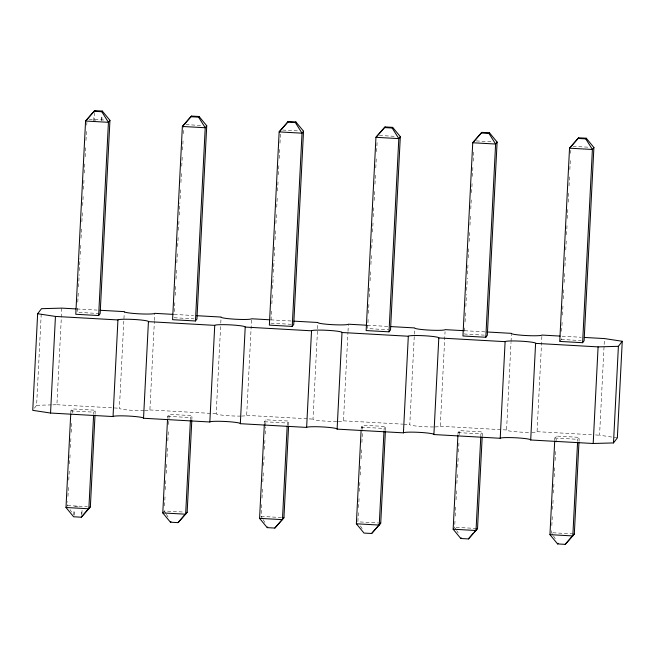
<?xml version="1.0" encoding="UTF-8"?>
<svg xmlns="http://www.w3.org/2000/svg" width="655" height="655" viewBox="0 0 655 655"><rect width="100%" height="100%" fill="white"/><g stroke="black" fill="none" stroke-linecap="round" stroke-linejoin="round"><path stroke-width="0.49" stroke-dasharray="3.27 2.46" d="M34.404 408.18L36.606 405.306L41.24 313.778M52.85 404.847L56.911 404.741L61.807 308.12M70.789 412.912L70.887 410.881L72.394 408.916L72.189 412.986M65.999 507.494L67.498 505.529L67.702 501.46M67.964 496.375L68.529 485.191M68.783 480.107L69.299 469.938M69.61 463.83L70.126 453.661M70.437 447.561L70.953 437.393M71.207 432.308L71.772 421.116M77.495 308.235L77.29 312.296L99.159 313.524M77.798 302.127L78.313 291.958M78.575 286.874L79.189 274.674M79.402 270.605L80.016 258.398M80.221 254.328L80.786 243.144M81.048 238.06L81.564 227.891M81.875 221.783L82.391 211.614M82.694 205.514L83.21 195.346M83.521 189.246L84.086 178.054M84.348 172.969L84.913 161.785M85.166 156.701L85.682 146.532M85.993 140.424L86.509 130.255M86.763 125.17L86.918 122.117M73.737 514.871L74.023 509.172M93.698 120.807L93.984 115.1M74.187 515.174L74.473 509.467M94.582 112.545L94.197 120.152L98.004 120.364M81.351 515.305L81.646 509.598M101.361 120.283L101.656 114.576M81.9 513.7L82.096 509.893M101.82 120.577L102.106 114.871M93.649 414.197L93.755 412.159L95.253 410.202L71.591 408.867M95.049 414.263L95.253 410.202M143.953 410.644A15.294 1.359 2.9 0 1 127.447 409.94A15.294 1.359 2.9 0 1 119.406 408.245L124.303 311.633M144.722 410.628A15.294 1.359 2.9 0 0 149.889 409.956L154.375 321.474M154.424 320.459L154.785 313.344M167.582 418.34L167.68 416.31L169.186 414.345L192.046 415.63L191.841 419.699M164.544 505.873L165.117 494.689M165.371 489.604L165.936 478.42M166.198 473.336L166.763 462.143M167.017 457.059L167.59 445.875M167.844 440.79L168.409 429.598M168.671 424.514L169.186 414.345M174.386 311.633L174.901 301.456M175.213 295.356L175.728 285.187M176.039 279.087L176.547 268.918M176.858 262.811L177.374 252.642M177.685 246.542L178.25 235.35M178.512 230.265L179.077 219.081M179.282 215.012L179.904 202.813M180.109 198.743L180.674 187.551M180.927 182.467L181.5 171.282M181.754 166.198L182.27 156.029M182.581 149.921L183.146 138.737M183.4 133.653L183.711 127.553M190.441 419.626L190.548 417.595L192.046 415.63M240.737 416.081A15.294 1.359 2.9 0 1 230.437 415.843L222.954 415.237A15.294 1.359 2.9 0 1 216.199 413.673L220.727 324.176M220.784 323.161L221.095 317.061M241.507 416.064A15.294 1.359 2.9 0 0 246.681 415.385L251.528 319.787M264.374 423.777L264.473 421.738L265.979 419.781L288.839 421.059L288.634 425.128M262.614 518.834L261.083 516.394L261.754 503.171M262.008 498.087L262.573 486.902M262.835 481.818L263.351 471.641M263.654 465.541L264.17 455.372M264.481 449.273L264.997 439.104M265.25 434.019L265.619 426.896M265.668 425.881L265.979 419.781M271.023 320.115L271.538 309.938M271.85 303.838L272.415 292.654M272.619 288.585L273.241 276.377M273.446 272.308L274.06 260.109M274.273 256.04L274.789 245.871M275.092 239.771L275.608 229.594M275.919 223.494L276.435 213.325M276.746 207.226L277.311 196.033M277.564 190.949L278.138 179.765M278.391 174.68L278.956 163.496M279.218 158.404L279.734 148.235M279.988 143.15L280.61 130.951M287.234 425.054L287.34 423.024L288.839 421.059M336.719 421.517A15.294 1.359 2.9 0 1 327.23 421.271L319.746 420.666A15.294 1.359 2.9 0 1 312.992 419.11L317.781 324.528M338.299 421.492A15.294 1.359 2.9 0 0 343.474 420.821L347.961 332.339M348.01 331.324L348.37 324.2M361.159 429.205L361.265 427.175L362.764 425.21L362.559 429.279M358.334 512.668L357.876 521.822L378.746 522.993M358.596 507.584L359.161 496.4M359.415 491.316L359.988 480.123M360.242 475.039L360.807 463.855M361.069 458.77L361.634 447.586M361.896 442.493L362.51 430.294M368.126 319.444L367.66 328.589L388.538 329.768M368.438 313.336L368.953 303.167M369.256 297.067L369.772 286.898M370.083 280.79L370.599 270.621M370.91 264.522L371.475 253.338M371.729 248.253L372.302 237.061M372.556 231.976L373.121 220.792M373.325 216.723L373.899 205.539M374.152 200.446L374.717 189.262M374.979 184.178L375.495 174.009M375.798 167.909L376.371 156.717M376.625 151.632L377.19 140.448M384.026 430.491L384.133 428.452L385.631 426.495L361.969 425.16M385.427 430.556L385.631 426.495M433.512 426.954A15.294 1.359 2.9 0 1 417.382 426.192A15.294 1.359 2.9 0 1 409.784 424.538L414.574 329.956M435.092 426.921A15.294 1.359 2.9 0 0 440.266 426.249L445.056 331.667M457.951 434.633L458.058 432.603L459.556 430.638L482.424 431.923L482.219 435.993M454.971 521.151L454.668 527.259L453.162 529.215M455.233 516.066L455.798 504.882M456.06 499.798L456.568 489.629M456.879 483.521L457.395 473.352M457.706 467.252L458.222 457.084M458.475 451.999L459.04 440.807M459.351 434.707L459.556 430.638M464.763 327.926L464.452 334.025L484.332 335.139M465.075 321.818L465.639 310.634M465.844 306.565L466.466 294.357M466.671 290.296L467.285 278.088M467.49 274.019L468.063 262.835M468.317 257.751L468.833 247.582M469.144 241.474L469.66 231.305M469.962 225.205L470.536 214.021M470.789 208.929L471.354 197.745M471.616 192.66L472.181 181.476M472.435 176.391L472.951 166.214M473.213 161.13L473.778 149.946M480.819 435.919L480.926 433.888L482.424 431.923M528.569 432.382A15.294 1.359 2.9 0 1 520.815 432.136L513.323 431.53A15.294 1.359 2.9 0 1 506.569 429.967L511.006 342.508M511.056 341.492L511.416 334.369M531.885 432.357A15.294 1.359 2.9 0 0 537.059 431.678L541.898 336.081M554.744 440.07L554.85 438.031L556.349 436.074L579.216 437.352L579.012 441.421M551.559 530.648L551.461 532.687L549.954 534.652M551.821 525.564L552.386 514.38M552.64 509.295L553.205 498.111M553.467 493.027L554.032 481.834M554.294 476.75L554.859 465.566M555.112 460.481L555.628 450.312M556.046 442.174L556.349 436.074M559.747 341.419L561.245 339.454L561.351 337.423M561.654 331.315L562.17 321.147M562.481 315.047L562.997 304.878M563.308 298.778L563.824 288.601M564.127 282.502L564.643 272.333M564.954 266.233L565.519 255.041M565.781 249.956L566.346 238.772M566.55 234.703L567.115 223.519M567.377 218.434L567.942 207.242M568.204 202.158L568.712 191.989M569.023 185.889L569.539 175.72M569.85 169.612L570.415 158.428M570.677 153.344L570.824 150.29M577.612 441.347L577.71 439.317L579.216 437.352M617.354 437.892L599.554 435.182L604.45 338.569M162.784 512.922L164.29 510.966L184.17 512.079M36.606 405.306L51.835 404.88M89.064 119.177L105.963 120.127M185.856 124.614L201.765 125.506M282.649 130.042L298.549 130.934M379.441 135.47L395.342 136.363M476.234 140.907L493.133 141.857M573.019 146.335L588.927 147.228M76.922 308.972L97.087 310.102M174.165 314.425L193.553 315.514M270.728 319.845L291.893 321.032M367.299 325.265L388.464 326.452M464.542 330.718L484.946 331.864M562.113 336.195L581.263 337.268M174.074 317.732L193.962 318.846M270.867 323.161L291.745 324.331M561.245 339.454L581.124 340.567M56.911 404.741L119.406 408.245M149.889 409.956L216.199 413.673M246.681 415.385L307.162 418.782M309.176 418.897L312.992 419.11M343.474 420.821L402.727 424.145M403.734 424.203L409.784 424.538M440.266 426.249L506.569 429.967M537.059 431.678L591.49 434.732M595.518 434.961L599.554 435.182M70.887 410.881L93.755 412.159M167.68 416.31L190.548 417.595M264.473 421.738L287.34 423.024M361.265 427.175L384.133 428.452M458.058 432.603L480.926 433.888M554.85 438.031L577.71 439.317M67.498 505.529L87.377 506.642M261.083 516.394L281.961 517.565M476.537 528.479L454.668 527.259L456.199 529.698M573.33 533.915L551.461 532.687L552.992 535.127M74.621 506.61L78.428 506.823M553.5 535.946L555.546 539.204M456.707 530.517L458.238 532.957M360.43 525.899L362.976 529.969M263.122 519.652L265.676 523.722M164.29 510.966L165.821 513.405M166.329 514.224L168.376 517.483M70.052 509.606L71.583 512.046"/><path stroke-width="0.98" d="M75.915 308.914L61.807 308.12L41.502 308.685L37.646 313.729L32.75 410.341L50.55 413.043L113.045 416.555A15.294 1.359 2.9 0 1 129.289 416.097A15.294 1.359 2.9 0 1 143.535 418.258L209.837 421.984A15.294 1.359 2.9 0 1 226.081 421.533A15.294 1.359 2.9 0 1 240.328 423.695L306.63 427.412A15.294 1.359 2.9 0 1 322.874 426.962A15.294 1.359 2.9 0 1 337.12 429.123L403.423 432.849A15.294 1.359 2.9 0 1 419.667 432.39A15.294 1.359 2.9 0 1 433.905 434.552L500.215 438.277A15.294 1.359 2.9 0 1 516.459 437.827A15.294 1.359 2.9 0 1 530.697 439.988L593.193 443.492L613.498 442.927L617.354 437.892L622.25 341.271L604.45 338.569L584.285 337.44M50.55 413.043L55.446 316.43L37.646 313.729M95 415.286L90.365 506.814L81.261 517.204L73.638 516.779L65.999 507.494L70.732 413.927M93.599 415.213L88.859 508.779L65.999 507.494M98.651 315.546L108.435 122.313L109.942 120.348L102.303 111.072L94.68 110.638L85.576 121.028L75.784 314.261L98.651 315.546L100.149 313.581L109.942 120.348M113.045 416.555L117.941 319.935A15.294 1.359 2.9 0 1 134.185 319.484A15.294 1.359 2.9 0 1 148.431 321.646L214.734 325.363A15.294 1.359 2.9 0 1 230.978 324.913A15.294 1.359 2.9 0 1 245.216 327.074L311.526 330.8A15.294 1.359 2.9 0 1 327.77 330.349A15.294 1.359 2.9 0 1 342.008 332.511L408.319 336.228A15.294 1.359 2.9 0 1 424.563 335.778A15.294 1.359 2.9 0 1 438.801 337.939L505.111 341.656A15.294 1.359 2.9 0 1 521.355 341.206A15.294 1.359 2.9 0 1 535.593 343.367L598.089 346.88L618.394 346.315L622.25 341.271M143.535 418.258L148.431 321.646M191.792 420.715L187.15 512.243L178.045 522.633L170.431 522.207L162.784 512.922L167.524 419.356M190.392 420.641L185.652 514.208L162.784 512.922M195.444 320.975L205.228 127.741L206.734 125.785L199.087 116.5L191.473 116.074L182.368 126.464L172.576 319.689L195.444 320.975L196.942 319.018L206.734 125.785M209.837 421.984L214.734 325.363M240.328 423.695L245.216 327.074M288.585 426.143L283.942 517.679L274.838 528.069L267.224 527.635L259.577 518.359L264.317 424.792M287.185 426.077L282.444 519.636L259.577 518.359M292.236 326.411L302.02 133.178L303.527 131.213L295.88 121.928L288.257 121.502L279.153 131.892L269.369 325.126L292.236 326.411L293.735 324.446L303.527 131.213M306.63 427.412L311.526 330.8M337.12 429.123L342.008 332.511M385.377 431.579L380.735 523.108L371.631 533.498L364.008 533.072L356.369 523.787L361.11 430.22M383.977 431.506L379.237 525.073L356.369 523.787M389.021 331.839L398.813 138.606L400.311 136.641L392.673 127.365L385.05 126.931L375.945 137.321L366.161 330.554L389.021 331.839L390.527 329.874L400.311 136.641M403.423 432.849L408.319 336.228M433.905 434.552L438.801 337.939M482.17 437.008L477.528 528.536L468.423 538.926L460.801 538.5L453.162 529.215L457.902 435.649M480.77 436.934L476.029 530.501L453.162 529.215M485.813 337.268L495.606 144.034L497.104 142.078L489.465 132.793L481.843 132.367L472.738 142.757L462.954 335.982L485.813 337.268L487.32 335.311L497.104 142.078M500.215 438.277L505.111 341.656M530.697 439.988L535.593 343.367M578.954 442.436L574.32 533.972L565.216 544.362L557.593 543.928L549.954 534.652L554.695 441.085M577.563 442.362L572.822 535.929L549.954 534.652M582.606 342.704L592.398 149.471L593.897 147.506L586.258 138.221L578.635 137.796L569.531 148.186L559.747 341.419L582.606 342.704L584.113 340.739L593.897 147.506M593.193 443.492L598.089 346.88M613.498 442.927L618.394 346.315M94.181 111.293L101.795 111.727L108.435 122.313L85.576 121.028L94.68 110.638M101.795 111.727L102.303 111.072M190.965 116.729L198.588 117.155L205.228 127.741L182.368 126.464L191.473 116.074M198.588 117.155L199.087 116.5M287.758 122.157L295.38 122.583L302.02 133.178L279.153 131.892L288.257 121.502M295.38 122.583L295.88 121.928M81.261 517.204L90.365 506.814M384.55 127.586L392.173 128.02L398.813 138.606L375.945 137.321L385.05 126.931M392.173 128.02L392.673 127.365M170.431 522.207L170.93 521.552M178.045 522.633L187.15 512.243M481.343 133.022L488.966 133.448L495.606 144.034L472.738 142.757L481.843 132.367M488.966 133.448L489.465 132.793M267.224 527.635L267.723 526.98M274.838 528.069L283.942 517.679M578.136 138.451L585.758 138.876L592.398 149.471L569.531 148.186L578.635 137.796M585.758 138.876L586.258 138.221M371.631 533.498L380.735 523.108M460.801 538.5L461.3 537.845M468.423 538.926L472.894 533.784M557.593 543.928L558.093 543.273M565.216 544.362L574.32 533.972M474.22 532.286L477.528 528.536M100.109 310.273L124.303 311.633A15.294 1.359 2.9 0 0 138.541 313.794A15.294 1.359 2.9 0 0 154.785 313.344L173.149 314.367M196.606 315.685L221.095 317.061A15.294 1.359 2.9 0 0 235.333 319.222A15.294 1.359 2.9 0 0 251.577 318.772L269.721 319.787M293.915 321.147L317.88 322.489A15.294 1.359 2.9 0 0 332.126 324.651A15.294 1.359 2.9 0 0 348.37 324.2L366.292 325.207M390.486 326.567L414.672 327.926A15.294 1.359 2.9 0 0 428.919 330.087A15.294 1.359 2.9 0 0 445.163 329.637L463.519 330.66M486.984 331.979L511.465 333.354A15.294 1.359 2.9 0 0 525.711 335.516A15.294 1.359 2.9 0 0 541.955 335.065L560.099 336.081M55.446 316.43L117.941 319.935"/></g></svg>
